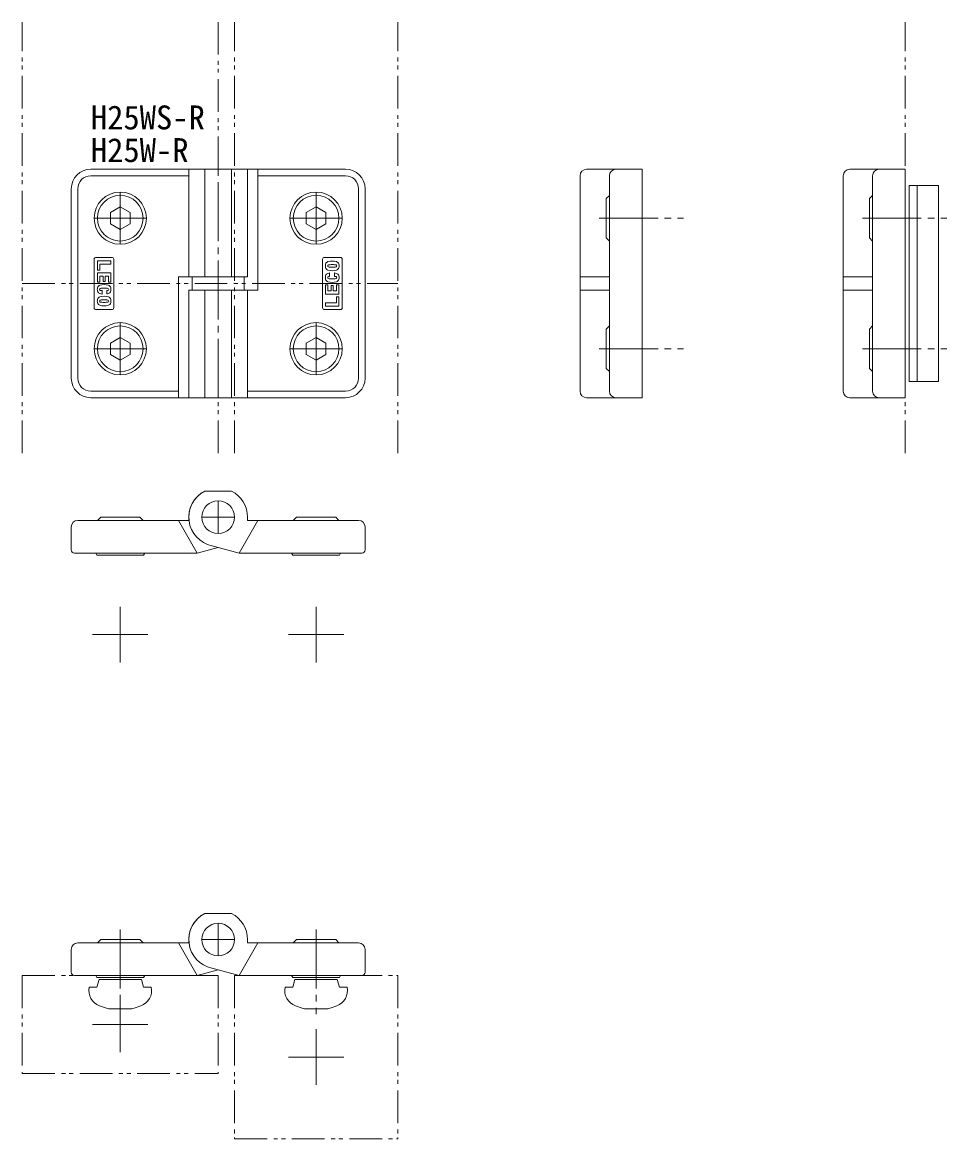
# Model space of a CAD drawing. Units: millimetres on the paper. Extents: x -622 to 995, y -460 to 705.
# Drawn here: x -529.8 to -388.2, y 149 to 320 of the extents above; entities that cross this region are included whole.
import ezdxf
from ezdxf.enums import TextEntityAlignment as Align

# ---------------------------------------------------------------- set-up
doc = ezdxf.new("R2010")
doc.units = ezdxf.units.MM
doc.linetypes.add('CHAIN2', pattern=[12, 9, -1, 1, -1])
doc.linetypes.add('DOUBLE_CHAIN1', pattern=[8.8, 5, -1, 0.6, -0.6, 0.6, -1])
for name, color, linetype, lineweight in [('0-0', 7, 'Continuous', 18), ('0-1', 4, 'Continuous', 18), ('0-2', 7, 'Continuous', 40), ('0-3', 4, 'Continuous', 18)]:
    doc.layers.add(name, color=color, linetype=linetype, lineweight=lineweight)
doc.styles.add('ＭＳ ゴシック', font='')
doc.styles.get('ＭＳ ゴシック').set_extended_font_data('MS Gothic')

msp = doc.modelspace()

# ---------------------------------------------------------------- linework, layer by layer
at = {"layer": '0-0'}
for p, q in [((-480.261, 297.497), (-519.261, 297.497)), ((-504.261, 280.997), (-504.261, 297.497)), ((-444.326, 296.497), (-444.326, 280.997)), ((-443.326, 297.497), (-434.826, 297.497)), ((-439.826, 296.497), (-439.826, 263.497)), ((-434.826, 262.497), (-434.826, 297.497)), ((-404.009, 296.497), (-404.009, 280.997)), ((-403.009, 297.497), (-394.509, 297.497)), ((-399.509, 296.497), (-399.509, 263.497)), ((-394.509, 262.497), (-394.509, 297.497)), ((-522.261, 294.497), (-522.261, 265.497)), ((-477.261, 265.497), (-477.261, 294.497)), ((-393.909, 264.997), (-393.909, 294.997)), ((-393.909, 294.997), (-389.409, 294.997)), ((-392.709, 264.997), (-392.709, 294.997)), ((-440.326, 292.997), (-439.826, 293.497)), ((-400.009, 292.997), (-399.509, 293.497)), ((-503.761, 280.997), (-503.761, 278.997)), ((-495.761, 278.997), (-495.761, 280.997)), ((-444.326, 280.997), (-439.826, 280.997)), ((-444.326, 280.997), (-444.326, 278.997)), ((-404.009, 280.997), (-399.509, 280.997)), ((-404.009, 280.997), (-404.009, 278.997)), ((-495.261, 262.497), (-495.261, 278.997)), ((-444.326, 278.997), (-444.326, 263.497)), ((-444.326, 278.997), (-439.826, 278.997)), ((-404.009, 278.997), (-404.009, 263.497)), ((-404.009, 278.997), (-399.509, 278.997)), ((-440.326, 272.997), (-439.826, 273.497)), ((-400.009, 272.997), (-399.509, 273.497)), ((-519.261, 262.497), (-480.261, 262.497)), ((-443.326, 262.497), (-434.826, 262.497)), ((-403.009, 262.497), (-394.509, 262.497)), ((-497.699, 248.205), (-501.822, 248.205)), ((-511.261, 243.705), (-511.761, 244.205)), ((-505.847, 243.705), (-502.961, 238.705)), ((-496.561, 238.705), (-493.674, 243.705)), ((-495.261, 243.705), (-495.261, 244.205)), ((-495.261, 243.705), (-478.261, 243.705)), ((-481.761, 244.205), (-481.261, 243.705)), ((-522.261, 239.205), (-522.261, 242.705)), ((-477.261, 242.705), (-477.261, 239.205)), ((-497.699, 183.5), (-501.822, 183.5)), ((-522.261, 174.5), (-522.261, 178)), ((-511.261, 179), (-511.761, 179.5)), ((-505.847, 179), (-502.961, 174)), ((-496.561, 174), (-493.674, 179)), ((-495.261, 179), (-495.261, 179.5)), ((-495.261, 179), (-478.261, 179)), ((-481.761, 179.5), (-481.261, 179)), ((-477.261, 178), (-477.261, 174.5)), ((-518.332, 172.2), (-518.011, 173.4)), ((-511.511, 173.4), (-518.011, 173.4)), ((-511.511, 173.4), (-511.189, 172.2)), ((-488.332, 172.2), (-488.011, 173.4)), ((-481.511, 173.4), (-488.011, 173.4)), ((-481.511, 173.4), (-481.189, 172.2)), ((-518.332, 172.2), (-519.508, 172.2)), ((-510.014, 172.2), (-511.189, 172.2)), ((-488.332, 172.2), (-489.508, 172.2)), ((-480.014, 172.2), (-481.189, 172.2)), ((-517.916, 169.339), (-517.042, 169.021)), ((-512.479, 169.021), (-511.606, 169.339)), ((-487.916, 169.339), (-487.042, 169.021)), ((-482.479, 169.021), (-481.606, 169.339)), ((-516.358, 168.9), (-513.163, 168.9)), ((-486.358, 168.9), (-483.163, 168.9))]:
    msp.add_line(p, q, dxfattribs=at)
for points in [[(-495.261, 297.497), (-495.261, 280.997), (-505.847, 280.997), (-505.847, 262.497)], [(-504.261, 262.497), (-504.261, 278.997), (-493.674, 278.997), (-493.674, 297.497)], [(-393.909, 264.997), (-389.409, 264.997), (-389.409, 294.997)], [(-440.326, 292.997), (-440.326, 286.997), (-439.826, 286.497)], [(-400.009, 292.997), (-400.009, 286.997), (-399.509, 286.497)], [(-440.326, 272.997), (-440.326, 266.997), (-439.826, 266.497)], [(-400.009, 272.997), (-400.009, 266.997), (-399.509, 266.497)], [(-521.261, 243.705), (-504.261, 243.705), (-504.261, 244.205)], [(-511.761, 244.205), (-517.761, 244.205), (-518.261, 243.705)], [(-481.761, 244.205), (-487.761, 244.205), (-488.261, 243.705)], [(-499.761, 239.551), (-502.961, 238.705), (-521.761, 238.705)], [(-477.761, 238.705), (-496.561, 238.705), (-500.91, 239.855)], [(-518.511, 238.705), (-518.338, 238.405), (-511.184, 238.405), (-511.011, 238.705)], [(-488.511, 238.705), (-488.338, 238.405), (-481.184, 238.405), (-481.011, 238.705)], [(-521.261, 179), (-504.261, 179), (-504.261, 179.5)], [(-511.761, 179.5), (-517.761, 179.5), (-518.261, 179)], [(-481.761, 179.5), (-487.761, 179.5), (-488.261, 179)], [(-499.761, 174.846), (-502.961, 174), (-521.761, 174)], [(-477.761, 174), (-496.561, 174), (-500.91, 175.149)], [(-518.511, 174), (-518.338, 173.7), (-511.184, 173.7), (-511.011, 174)], [(-488.511, 174), (-488.338, 173.7), (-481.184, 173.7), (-481.011, 174)]]:
    msp.add_lwpolyline(points, dxfattribs=at)
for points in [[(-513.261, 290.863), (-514.761, 291.729), (-516.261, 290.863), (-516.261, 289.131), (-514.761, 288.265), (-513.261, 289.131)], [(-486.261, 289.131), (-484.761, 288.265), (-483.261, 289.131), (-483.261, 290.863), (-484.761, 291.729), (-486.261, 290.863)], [(-513.261, 270.863), (-513.261, 269.131), (-514.761, 268.265), (-516.261, 269.131), (-516.261, 270.863), (-514.761, 271.729)], [(-483.261, 269.131), (-484.761, 268.265), (-486.261, 269.131), (-486.261, 270.863), (-484.761, 271.729), (-483.261, 270.863)]]:
    msp.add_lwpolyline(points, close=True, dxfattribs=at)
for centre, radius in [((-514.761, 289.997), 4), ((-514.761, 289.997), 3.5), ((-484.761, 289.997), 4), ((-484.761, 289.997), 3.5), ((-514.761, 269.997), 4), ((-484.761, 269.997), 4), ((-514.761, 269.997), 3.5), ((-484.761, 269.997), 3.5), ((-499.761, 244.205), 2.5), ((-499.761, 179.5), 2.5)]:
    msp.add_circle(centre, radius, dxfattribs=at)
for centre, radius, start, end in [((-519.261, 294.497), 3, 90, 180), ((-480.261, 294.497), 3, 0, 90), ((-443.326, 296.497), 1, 90, 180), ((-438.826, 296.497), 1, 90, 180), ((-403.009, 296.497), 1, 90, 180), ((-398.509, 296.497), 1, 90, 180), ((-519.261, 265.497), 3, 180, 270), ((-480.261, 265.497), 3, 270, 0), ((-443.326, 263.497), 1, 180, 270), ((-438.826, 263.497), 1, 180, 270), ((-403.009, 263.497), 1, 180, 270), ((-398.509, 263.497), 1, 180, 270), ((-499.761, 244.205), 4.5, 117.26604, 257.4565), ((-499.761, 244.205), 4.5, 117.26604, 180), ((-499.761, 244.205), 4.5, 0, 62.73396), ((-521.261, 242.705), 1, 90, 180), ((-478.261, 242.705), 1, 0, 90), ((-521.761, 239.205), 0.5, 180, 270), ((-477.761, 239.205), 0.5, 270, 0), ((-499.761, 179.5), 4.5, 117.26604, 257.4565), ((-499.761, 179.5), 4.5, 117.26604, 180), ((-499.761, 179.5), 4.5, 0, 62.73396), ((-521.261, 178), 1, 90, 180), ((-478.261, 178), 1, 0, 90), ((-521.761, 174.5), 0.5, 180, 270), ((-477.761, 174.5), 0.5, 270, 0), ((-517.061, 171.688), 2.5, 168.17823, 250), ((-512.461, 171.688), 2.5, 290, 11.82177), ((-487.061, 171.688), 2.5, 168.17823, 250), ((-482.461, 171.688), 2.5, 290, 11.82177), ((-516.358, 170.9), 2, 250, 270), ((-513.163, 170.9), 2, 270, 290), ((-486.358, 170.9), 2, 250, 270), ((-483.163, 170.9), 2, 270, 290)]:
    msp.add_arc(centre, radius, start, end, dxfattribs=at)
at = {"layer": '0-1'}
for p, q in [((-519.261, 296.497), (-504.261, 296.497)), ((-501.822, 297.497), (-501.822, 280.997)), ((-497.699, 297.497), (-497.699, 280.997)), ((-480.261, 296.497), (-493.674, 296.497)), ((-521.261, 294.497), (-521.261, 265.497)), ((-478.261, 265.497), (-478.261, 294.497)), ((-516.061, 283.997), (-518.461, 283.997)), ((-483.461, 283.997), (-481.061, 283.997)), ((-518.761, 283.697), (-518.761, 276.297)), ((-515.761, 276.297), (-515.761, 283.697)), ((-483.761, 276.297), (-483.761, 283.697)), ((-480.761, 283.697), (-480.761, 276.297)), ((-482.702, 281.607), (-482.702, 281.087)), ((-481.967, 281.089), (-481.967, 281.62)), ((-517.555, 278.904), (-517.555, 278.373)), ((-516.819, 278.387), (-516.819, 278.907)), ((-501.822, 278.997), (-501.822, 262.497)), ((-497.699, 278.997), (-497.699, 262.497)), ((-518.461, 275.997), (-516.061, 275.997)), ((-481.061, 275.997), (-483.461, 275.997)), ((-519.261, 263.497), (-505.847, 263.497)), ((-495.261, 263.497), (-480.261, 263.497))]:
    msp.add_line(p, q, dxfattribs=at)
at = {"layer": '0-1', "linetype": 'CHAIN2'}
for p, q in [((-499.761, 262.497), (-499.761, 297.497)), ((-514.761, 285.997), (-514.761, 293.997)), ((-484.761, 293.997), (-484.761, 285.997)), ((-510.761, 289.997), (-518.761, 289.997)), ((-480.761, 289.997), (-488.761, 289.997)), ((-441.38, 289.997), (-428.49, 289.997)), ((-401.063, 289.997), (-388.173, 289.997)), ((-514.761, 265.997), (-514.761, 273.997)), ((-484.761, 273.997), (-484.761, 265.997)), ((-510.761, 269.997), (-518.761, 269.997)), ((-488.761, 269.997), (-480.761, 269.997)), ((-441.38, 269.997), (-428.49, 269.997)), ((-401.063, 269.997), (-388.173, 269.997)), ((-499.761, 241.705), (-499.761, 246.705)), ((-502.261, 244.205), (-497.261, 244.205)), ((-514.761, 221.955), (-514.761, 230.455)), ((-484.761, 230.455), (-484.761, 221.955)), ((-519.011, 226.205), (-510.511, 226.205)), ((-489.011, 226.205), (-480.511, 226.205)), ((-499.761, 177), (-499.761, 182)), ((-514.761, 181.027), (-514.761, 168.072)), ((-484.761, 181.027), (-484.761, 168.072)), ((-502.261, 179.5), (-497.261, 179.5)), ((-514.761, 162.25), (-514.761, 170.75)), ((-519.011, 166.5), (-510.511, 166.5)), ((-484.761, 165.75), (-484.761, 157.25)), ((-489.011, 161.5), (-480.511, 161.5))]:
    msp.add_line(p, q, dxfattribs=at)
at = {"layer": '0-1'}
for points in [[(-517.887, 282.033), (-517.887, 282.953), (-516.21, 282.953), (-516.21, 283.462), (-518.251, 283.462), (-518.251, 282.033)], [(-517.389, 280.298), (-517.047, 280.298), (-517.047, 281.133), (-516.574, 281.133), (-516.574, 280.21), (-516.21, 280.21), (-516.21, 281.64), (-518.251, 281.64), (-518.251, 280.21), (-517.887, 280.21), (-517.887, 281.133), (-517.389, 281.133)], [(-482.133, 279.695), (-482.475, 279.695), (-482.475, 278.861), (-482.948, 278.861), (-482.948, 279.783), (-483.312, 279.783), (-483.312, 278.353), (-481.27, 278.353), (-481.27, 279.783), (-481.634, 279.783), (-481.634, 278.861), (-482.133, 278.861)], [(-481.634, 277.961), (-481.27, 277.961), (-481.27, 276.531), (-483.312, 276.531), (-483.312, 277.04), (-481.634, 277.04)]]:
    msp.add_lwpolyline(points, close=True, dxfattribs=at)
for centre, radius, start, end in [((-519.261, 294.497), 2, 90, 180), ((-480.261, 294.497), 2, 0, 90), ((-518.461, 283.697), 0.3, 90, 180), ((-516.061, 283.697), 0.3, 0, 90), ((-483.461, 283.697), 0.3, 90, 180), ((-481.061, 283.697), 0.3, 0, 90), ((-482.237, 282.688), 1.103, 165.7307, 194.26929), ((-482.756, 282.8), 0.572, 109.11812, 163.77089), ((-482.756, 282.577), 0.572, 196.2291, 250.88187), ((-482.824, 282.688), 0.166, 108.78093, 251.21906), ((-482.291, 281.032), 2.399, 74.216, 105.78399), ((-482.632, 281.952), 0.926, 89.28078, 105.35525), ((-482.632, 283.425), 0.926, 254.64474, 270.71922), ((-482.291, 276.795), 6.093, 86.78919, 93.21081), ((-482.291, 288.582), 6.093, 266.78919, 273.2108), ((-481.95, 281.952), 0.926, 74.64474, 90.71922), ((-481.95, 283.425), 0.926, 269.28077, 285.35525), ((-481.758, 282.688), 0.166, 288.78093, 71.21907), ((-481.826, 282.8), 0.572, 16.2291, 70.88188), ((-481.826, 282.577), 0.572, 289.11812, 343.77089), ((-482.345, 282.688), 1.103, 345.7307, 14.26929), ((-482.237, 280.899), 1.103, 165.7307, 194.26929), ((-482.756, 281.011), 0.572, 109.11812, 163.77089), ((-482.756, 280.787), 0.572, 196.2291, 250.88187), ((-482.824, 280.899), 0.166, 108.78093, 251.21906), ((-482.291, 284.344), 2.399, 254.216, 285.78399), ((-482.291, 279.243), 2.399, 99.86632, 105.78399), ((-482.632, 280.163), 0.926, 94.35281, 105.35525), ((-482.632, 281.635), 0.926, 254.64474, 270.71922), ((-482.291, 286.792), 6.093, 266.78919, 273.2108), ((-482.291, 279.243), 2.399, 74.216, 82.22376), ((-481.95, 280.163), 0.926, 74.64474, 91.00007), ((-481.95, 281.635), 0.926, 269.28077, 285.35525), ((-481.758, 280.899), 0.166, 288.78093, 71.21907), ((-481.826, 281.011), 0.572, 16.2291, 70.88188), ((-481.826, 280.787), 0.572, 289.11812, 343.77089), ((-482.345, 280.899), 1.103, 345.7307, 14.26929), ((-517.176, 279.094), 1.103, 165.7307, 194.26929), ((-517.695, 279.206), 0.572, 109.11812, 163.77089), ((-517.695, 278.982), 0.572, 196.2291, 250.88187), ((-517.763, 279.094), 0.166, 108.78093, 251.21906), ((-517.23, 277.438), 2.399, 74.216, 105.78399), ((-517.571, 278.358), 0.926, 89.28078, 105.35525), ((-517.571, 279.83), 0.926, 254.64474, 271.00007), ((-517.23, 273.201), 6.093, 86.78919, 93.21081), ((-516.89, 278.358), 0.926, 74.64474, 90.71922), ((-516.89, 279.83), 0.926, 274.35281, 285.35525), ((-516.698, 279.094), 0.166, 288.78093, 71.21907), ((-516.765, 279.206), 0.572, 16.2291, 70.88188), ((-516.765, 278.982), 0.572, 289.11812, 343.77089), ((-517.285, 279.094), 1.103, 345.7307, 14.26929), ((-482.291, 282.555), 2.399, 254.216, 285.78399), ((-517.176, 277.305), 1.103, 165.7307, 194.26929), ((-517.695, 277.417), 0.572, 109.11812, 163.77089), ((-517.695, 277.193), 0.572, 196.2291, 250.88187), ((-517.763, 277.305), 0.166, 108.78093, 251.21906), ((-517.23, 280.75), 2.399, 254.216, 262.22375), ((-517.23, 275.649), 2.399, 74.216, 105.78399), ((-517.571, 276.569), 0.926, 89.28078, 105.35525), ((-517.571, 278.041), 0.926, 254.64474, 270.71922), ((-517.23, 271.412), 6.093, 86.78919, 93.21081), ((-517.23, 283.198), 6.093, 266.78919, 273.2108), ((-516.89, 276.569), 0.926, 74.64474, 90.71922), ((-516.89, 278.041), 0.926, 269.28077, 285.35525), ((-517.23, 280.75), 2.399, 279.86632, 285.78399), ((-516.698, 277.305), 0.166, 288.78093, 71.21907), ((-516.765, 277.417), 0.572, 16.2291, 70.88188), ((-516.765, 277.193), 0.572, 289.11812, 343.77089), ((-517.285, 277.305), 1.103, 345.7307, 14.26929), ((-518.461, 276.297), 0.3, 180, 270), ((-517.23, 278.961), 2.399, 254.216, 285.78399), ((-516.061, 276.297), 0.3, 270, 0), ((-483.461, 276.297), 0.3, 180, 270), ((-481.061, 276.297), 0.3, 270, 0), ((-519.261, 265.497), 2, 180, 270), ((-480.261, 265.497), 2, 270, 0)]:
    msp.add_arc(centre, radius, start, end, dxfattribs=at)
at = {"layer": '0-2', "color": 4, "linetype": 'DOUBLE_CHAIN1', "lineweight": 18}
for p, q in [((-529.761, 174), (-499.761, 174)), ((-499.761, 174), (-499.761, 159)), ((-497.261, 174), (-472.261, 174)), ((-497.261, 174), (-497.261, 149)), ((-472.261, 174), (-472.261, 149)), ((-497.261, 149), (-472.261, 149))]:
    msp.add_line(p, q, dxfattribs=at)
msp.add_lwpolyline([(-529.761, 174), (-529.761, 159), (-499.761, 159)], dxfattribs=at)
at = {"layer": '0-3', "linetype": 'DOUBLE_CHAIN1'}
for p, q in [((-529.761, 253.999), (-529.761, 320.001)), ((-499.761, 297.497), (-499.761, 320.001)), ((-497.261, 253.999), (-497.261, 320.001)), ((-472.261, 253.999), (-472.261, 320.001)), ((-394.509, 253.999), (-394.509, 320.001)), ((-529.761, 279.997), (-472.261, 279.997)), ((-499.761, 253.999), (-499.761, 262.497))]:
    msp.add_line(p, q, dxfattribs=at)

# ---------------------------------------------------------------- texts
at = {"layer": '0-0', "style": 'ＭＳ ゴシック'}
for s, p in [('H25WS-R', (-519.261, 302.497)), ('H25W-R', (-519.261, 297.497))]:
    msp.add_text(s, height=3.666, dxfattribs=at).set_placement(p, align=Align.BOTTOM_LEFT)

doc.saveas('drawing.dxf')
